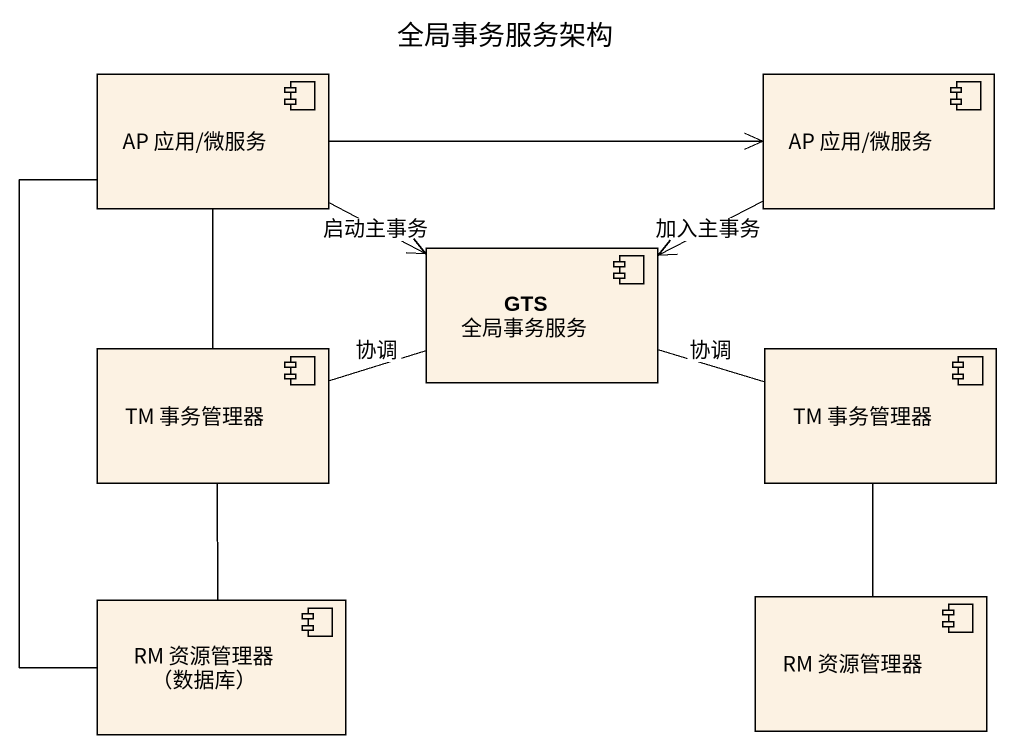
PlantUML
@startuml
title 全局事务服务架构
component "AP 应用/微服务" as AP_应用_微服务
component "AP 应用/微服务" as AP_应用_微服务_2
component "GTS 全局事务服务" as GTS_全局事务服务
component "TM 事务管理器" as TM_事务管理器
component "TM 事务管理器" as TM_事务管理器_2
component "RM 资源管理器 （数据库）" as RM_资源管理器_数据库
component "RM 资源管理器" as RM_资源管理器
AP_应用_微服务 -right-> GTS_全局事务服务 : 启动主事务
AP_应用_微服务 -- TM_事务管理器
AP_应用_微服务 -- RM_资源管理器_数据库
AP_应用_微服务_2 <-left- AP_应用_微服务
AP_应用_微服务_2 -left-> GTS_全局事务服务 : 加入主事务
GTS_全局事务服务 -left- TM_事务管理器 : 协调
GTS_全局事务服务 -right- TM_事务管理器_2 : 协调
TM_事务管理器 -- RM_资源管理器_数据库
TM_事务管理器_2 -- RM_资源管理器
@enduml
